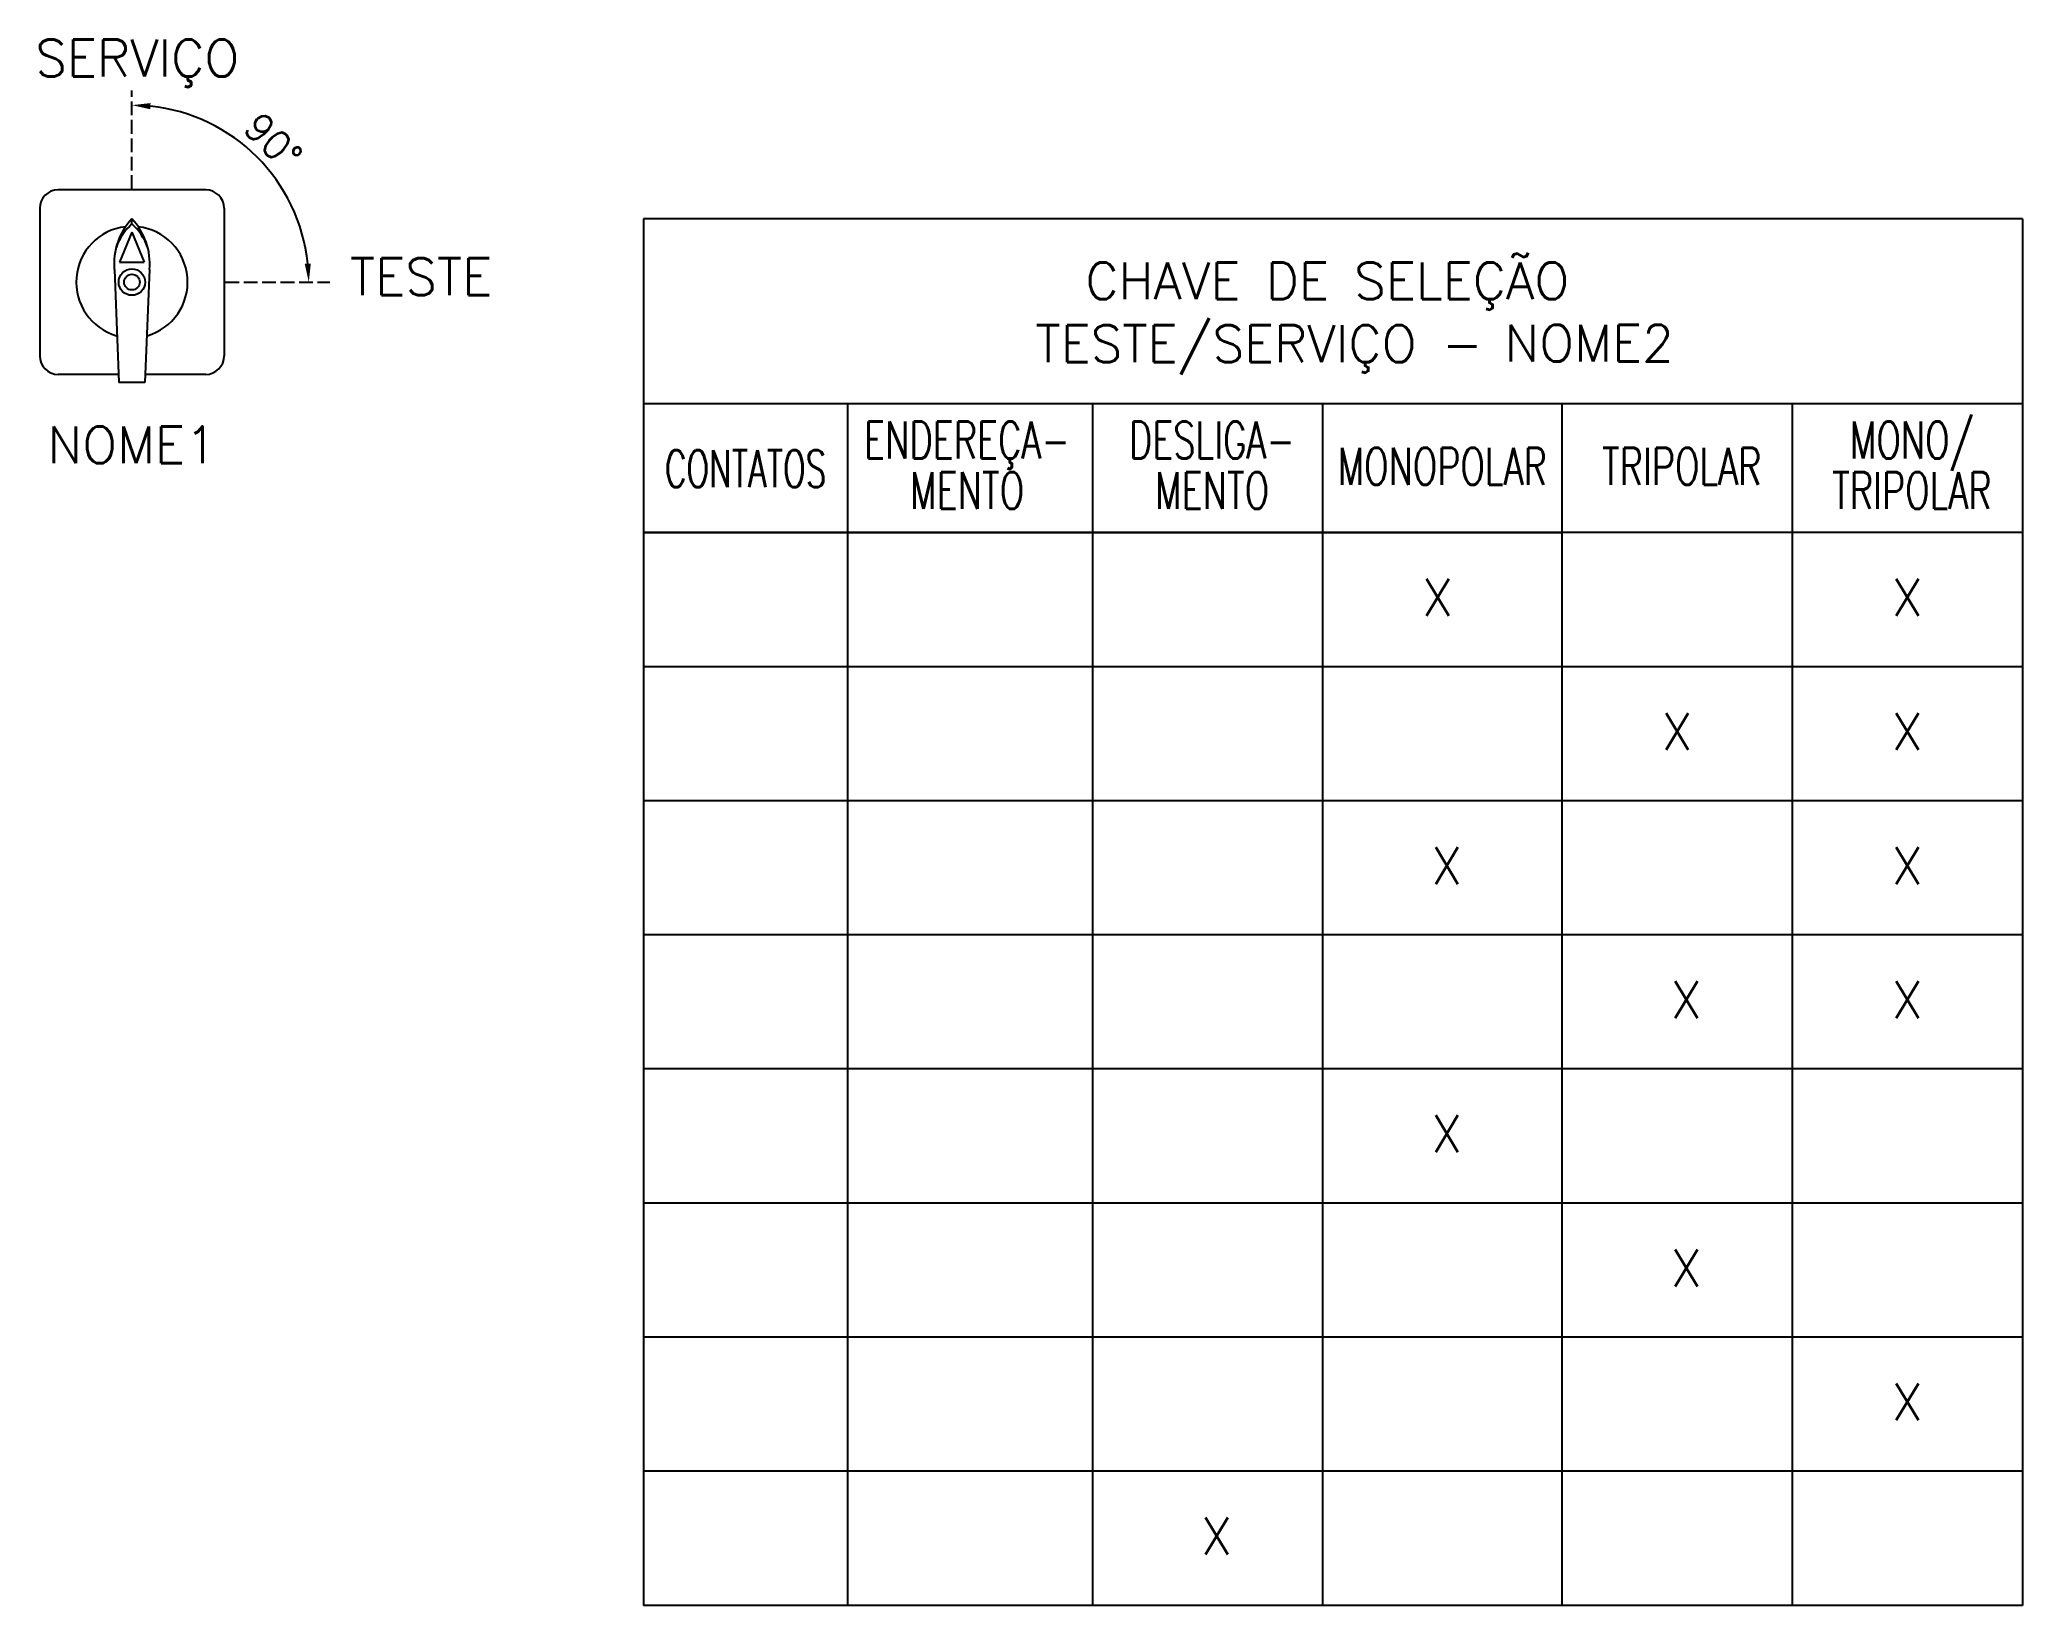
# Model space of a CAD drawing. Header units: millimetres. Extents: x 2349 to 2456, y 1876 to 1961.
import ezdxf
from ezdxf.enums import TextEntityAlignment as Align

# ---------------------------------------------------------------- set-up
doc = ezdxf.new("R2010")
doc.units = ezdxf.units.MM
doc.linetypes.add('USTATION2', pattern=[1, 0.75, -0.25])
doc.styles.add('ROMANS', font='romans')

msp = doc.modelspace()

# ---------------------------------------------------------------- linework, layer by layer
at = {"linetype": 'USTATION2'}
for p, q in [((2353.96, 1952.89), (2353.96, 1958.24)), ((2359.02, 1947.85), (2364.69, 1947.85))]:
    msp.add_line(p, q, dxfattribs=at)
at = {"linetype": 'Continuous'}
for p, q in [((2357.96, 1952.85), (2349.96, 1952.85)), ((2348.96, 1951.85), (2348.96, 1943.85)), ((2353.96, 1951), (2353.96, 1951.29)), ((2358.96, 1951.85), (2358.96, 1943.85)), ((2381.69, 1951.28), (2381.69, 1876.14)), ((2456.45, 1951.28), (2381.69, 1951.28)), ((2456.45, 1951.28), (2456.45, 1876.14)), ((2353.96, 1950.55), (2353.28, 1948.93)), ((2353.96, 1950.55), (2354.63, 1948.93)), ((2353.28, 1948.93), (2354.63, 1948.93)), ((2353.01, 1948.53), (2353.25, 1942.41)), ((2354.91, 1948.53), (2354.67, 1942.41)), ((2353.23, 1942.85), (2349.96, 1942.85)), ((2354.67, 1942.41), (2353.25, 1942.41)), ((2357.96, 1942.85), (2354.68, 1942.85)), ((2381.69, 1941.28), (2456.45, 1941.28)), ((2392.75, 1941.28), (2392.75, 1876.14)), ((2406.03, 1941.28), (2406.03, 1876.14)), ((2418.51, 1941.28), (2418.51, 1876.14)), ((2431.49, 1941.28), (2431.49, 1876.14)), ((2443.97, 1941.28), (2443.97, 1876.14)), ((2381.69, 1934.28), (2431.49, 1934.28))]:
    msp.add_line(p, q, dxfattribs=at)
for p, q in [((2381.69, 1934.28), (2381.69, 1930.56)), ((2456.45, 1934.28), (2381.69, 1934.28)), ((2456.45, 1927.01), (2381.69, 1927.01)), ((2456.45, 1919.74), (2381.69, 1919.74)), ((2456.45, 1912.48), (2381.69, 1912.48)), ((2456.45, 1905.21), (2381.69, 1905.21)), ((2456.45, 1897.94), (2381.69, 1897.94)), ((2456.45, 1890.68), (2381.69, 1890.68)), ((2456.45, 1883.41), (2381.69, 1883.41)), ((2456.45, 1876.14), (2381.69, 1876.14))]:
    msp.add_line(p, q)
for radius in [0.716, 0.425]:
    msp.add_circle((2353.96, 1947.85), radius, dxfattribs=at)
msp.add_arc((2353.96, 1947.85), 9.59, 5.9773, 84.0227)
for centre, radius, start, end in [((2349.96, 1951.85), 1, 90, 180), ((2357.96, 1951.85), 1, 0, 90), ((2356.62, 1948.82), 3.63, 137.2069, 184.6062), ((2355.88, 1948.8), 2.92, 131.0298, 160.9513), ((2351.3, 1948.82), 3.63, 355.3938, 42.7931), ((2352.04, 1948.8), 2.92, 19.0487, 48.9702), ((2353.96, 1947.85), 3.02, 96.6453, 253.9286), ((2353.96, 1947.85), 3.02, 285.8821, 83.5532), ((2349.96, 1943.85), 1, 180, 270), ((2357.96, 1943.85), 1, 270, 0)]:
    msp.add_arc(centre, radius, start, end, dxfattribs=at)
for points in [[(2354.95, 1957.22), (2354.97, 1957.55), (2353.96, 1957.44)], [(2363.66, 1948.86), (2363.33, 1948.84), (2363.55, 1947.85)]]:
    msp.add_solid(points)

# ---------------------------------------------------------------- texts
at = {"linetype": 'Continuous', "style": 'ROMANS'}
for s, p in [('SERVIÇO', (2354.25, 1958.99)), ('CHAVE DE SELEÇÃO', (2418.77, 1946.92)), ('TESTE/SERVIÇO -', (2415.07, 1943.51))]:
    msp.add_text(s, height=2, dxfattribs=at).set_placement(p, align=Align.CENTER)
msp.add_text('TESTE', height=2, dxfattribs=at).set_placement((2365.78, 1947.14))
at = {"linetype": 'Continuous', "style": 'ROMANS', "width": 0.7}
for s, p in [('ENDEREÇA-', (2399.24, 1938.29)), ('DESLIGA-', (2412.52, 1938.29)), ('MONO/', (2450.46, 1938.29)), ('MONOPOLAR', (2425, 1936.87)), ('TRIPOLAR', (2437.98, 1936.87)), ('MENTO', (2399.24, 1935.56)), ('MENTO', (2412.52, 1935.56)), ('TRIPOLAR', (2450.46, 1935.56))]:
    msp.add_text(s, height=2, dxfattribs=at).set_placement(p, align=Align.CENTER)
at = {"linetype": 'Continuous', "style": 'ROMANS', "width": 0.65}
msp.add_text('CONTATOS', height=2, dxfattribs=at).set_placement((2387.23, 1937.74), align=Align.MIDDLE_CENTER)
at = {"linetype": 'Continuous', "style": 'ROMANS'}
for p in [(2424.75, 1930.77), (2450.21, 1930.77), (2437.73, 1923.5), (2450.21, 1923.5), (2425.25, 1916.23), (2450.21, 1916.23), (2438.23, 1908.97), (2450.21, 1908.97), (2425.25, 1901.7), (2438.23, 1894.43), (2450.21, 1887.17), (2412.77, 1879.9)]:
    msp.add_text('X', height=2, dxfattribs=at).set_placement(p, align=Align.MIDDLE_CENTER)
at = {"insert": (2361.62, 1955.47), "char_height": 1.5, "attachment_point": 5, "rotation": 315, "style": 'ROMANS'}
msp.add_mtext('\\A1;90°', dxfattribs=at)
at = {"style": 'ROMANS'}
for tag, p in [('NOME2', (2432.96, 1944.54)), ('NOME1', (2353.97, 1939.03))]:
    msp.add_attdef(tag, text='', height=2, dxfattribs=at).set_placement(p, align=Align.MIDDLE_CENTER)

doc.saveas('drawing.dxf')
